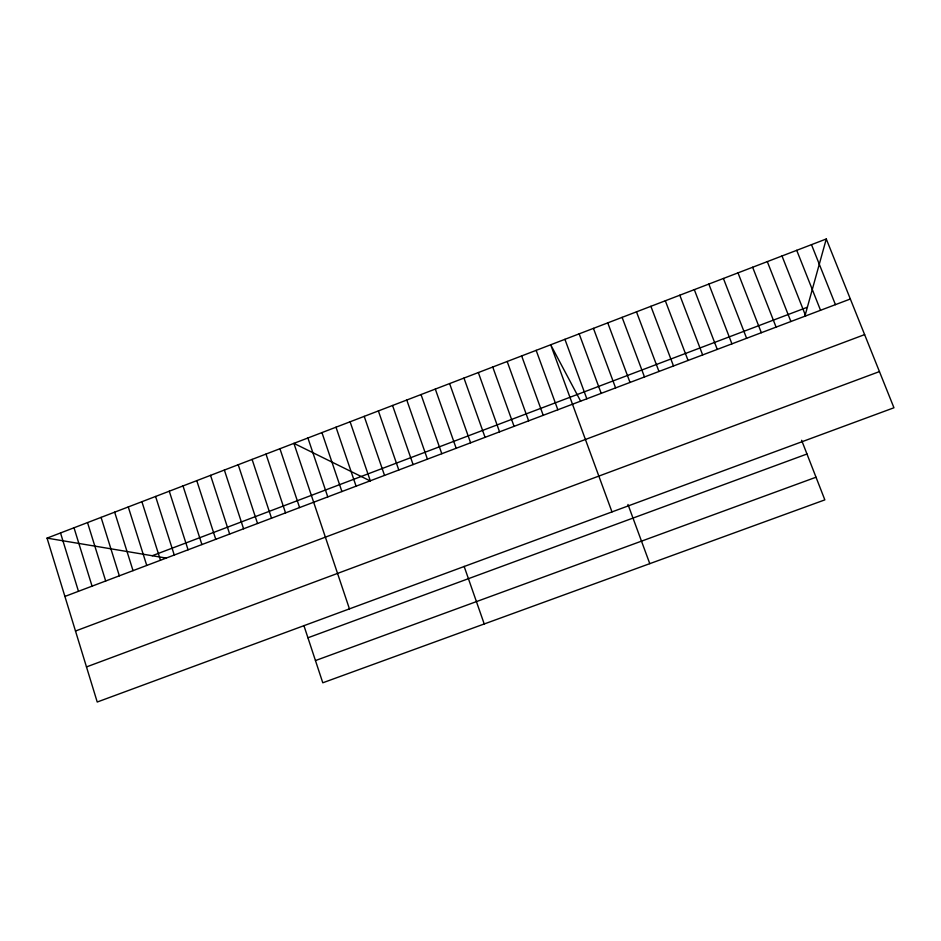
<?xml version="1.0" encoding="UTF-8"?>
<svg xmlns="http://www.w3.org/2000/svg" width="941" height="941" viewBox="0 0 941 941"><rect width="100%" height="100%" fill="white"/><g stroke="black" fill="none" stroke-linecap="round" stroke-linejoin="round"><path stroke-width="1.41" d="M804.873 316.247L826.28 238.979L47.05 538.123L97.229 702.021L893.95 407.771L826.28 238.979M152.242 555.731L807.378 307.236M64.905 596.441L850.346 299.003M75.492 631.023L864.626 334.608M86.478 666.922L879.447 371.589M307.93 637.786L806.978 454.009M315.458 660.57L816.023 477.228M47.05 538.123L166.286 558.084M370.131 480.886L293.91 443.352L349.44 608.874M580.644 401.172L550.697 344.771L611.979 511.916M811.483 244.66L835.432 304.649M796.721 250.318L820.54 310.283M781.995 255.976L805.684 315.905M767.303 261.622L790.875 321.516M752.635 267.244L776.09 327.115M738.003 272.866L761.328 332.702M801.626 440.282L824.845 499.871L322.787 682.79L303.896 625.542M723.406 278.465L746.613 338.278M708.832 284.064L731.922 343.841M694.305 289.64L717.265 349.393M679.802 295.203L702.645 354.933M665.322 300.767L688.059 360.45M650.89 306.307L673.497 365.967M636.481 311.836L658.971 371.472M622.107 317.352L644.479 376.953M607.757 322.869L630.023 382.434M593.442 328.362L615.59 387.904M579.162 333.843L601.193 393.35M627.965 504.447L649.784 563.659M564.918 339.313L586.831 398.796M536.158 350.358L557.837 409.77M521.655 355.921L543.216 415.31M507.175 361.473L528.63 420.827M492.743 367.014L514.068 426.344M478.334 372.554L499.553 431.848M463.96 378.07L485.062 437.33M449.61 383.575L470.606 442.811M435.307 389.068L456.173 448.269M421.027 394.55L441.788 453.715M406.771 400.019L427.426 459.161M464.125 566.364L484.227 623.977M392.562 405.477L413.087 464.583M378.376 410.923L398.796 469.994M364.214 416.357L384.528 475.405M350.099 421.78L370.295 480.792M335.996 427.19L356.086 486.168M321.94 432.589L341.912 491.543M307.907 437.977L327.774 496.895M279.936 448.716L299.591 507.564M265.997 454.068L285.535 512.892M252.094 459.408L271.526 518.197M238.214 464.736L257.54 523.49M224.37 470.041L243.578 528.783M210.549 475.346L229.663 534.053M196.763 480.639L215.76 539.311M183.001 485.921L201.903 544.568M169.274 491.202L188.071 549.803M155.583 496.46L174.261 555.025M141.903 501.706L160.488 560.248M128.27 506.94L146.749 565.447M114.661 512.163L133.034 570.646M101.075 517.374L119.342 575.821M87.525 522.584L105.686 580.997M74.01 527.772L92.065 586.161M60.518 532.947L78.468 591.301"/></g></svg>
